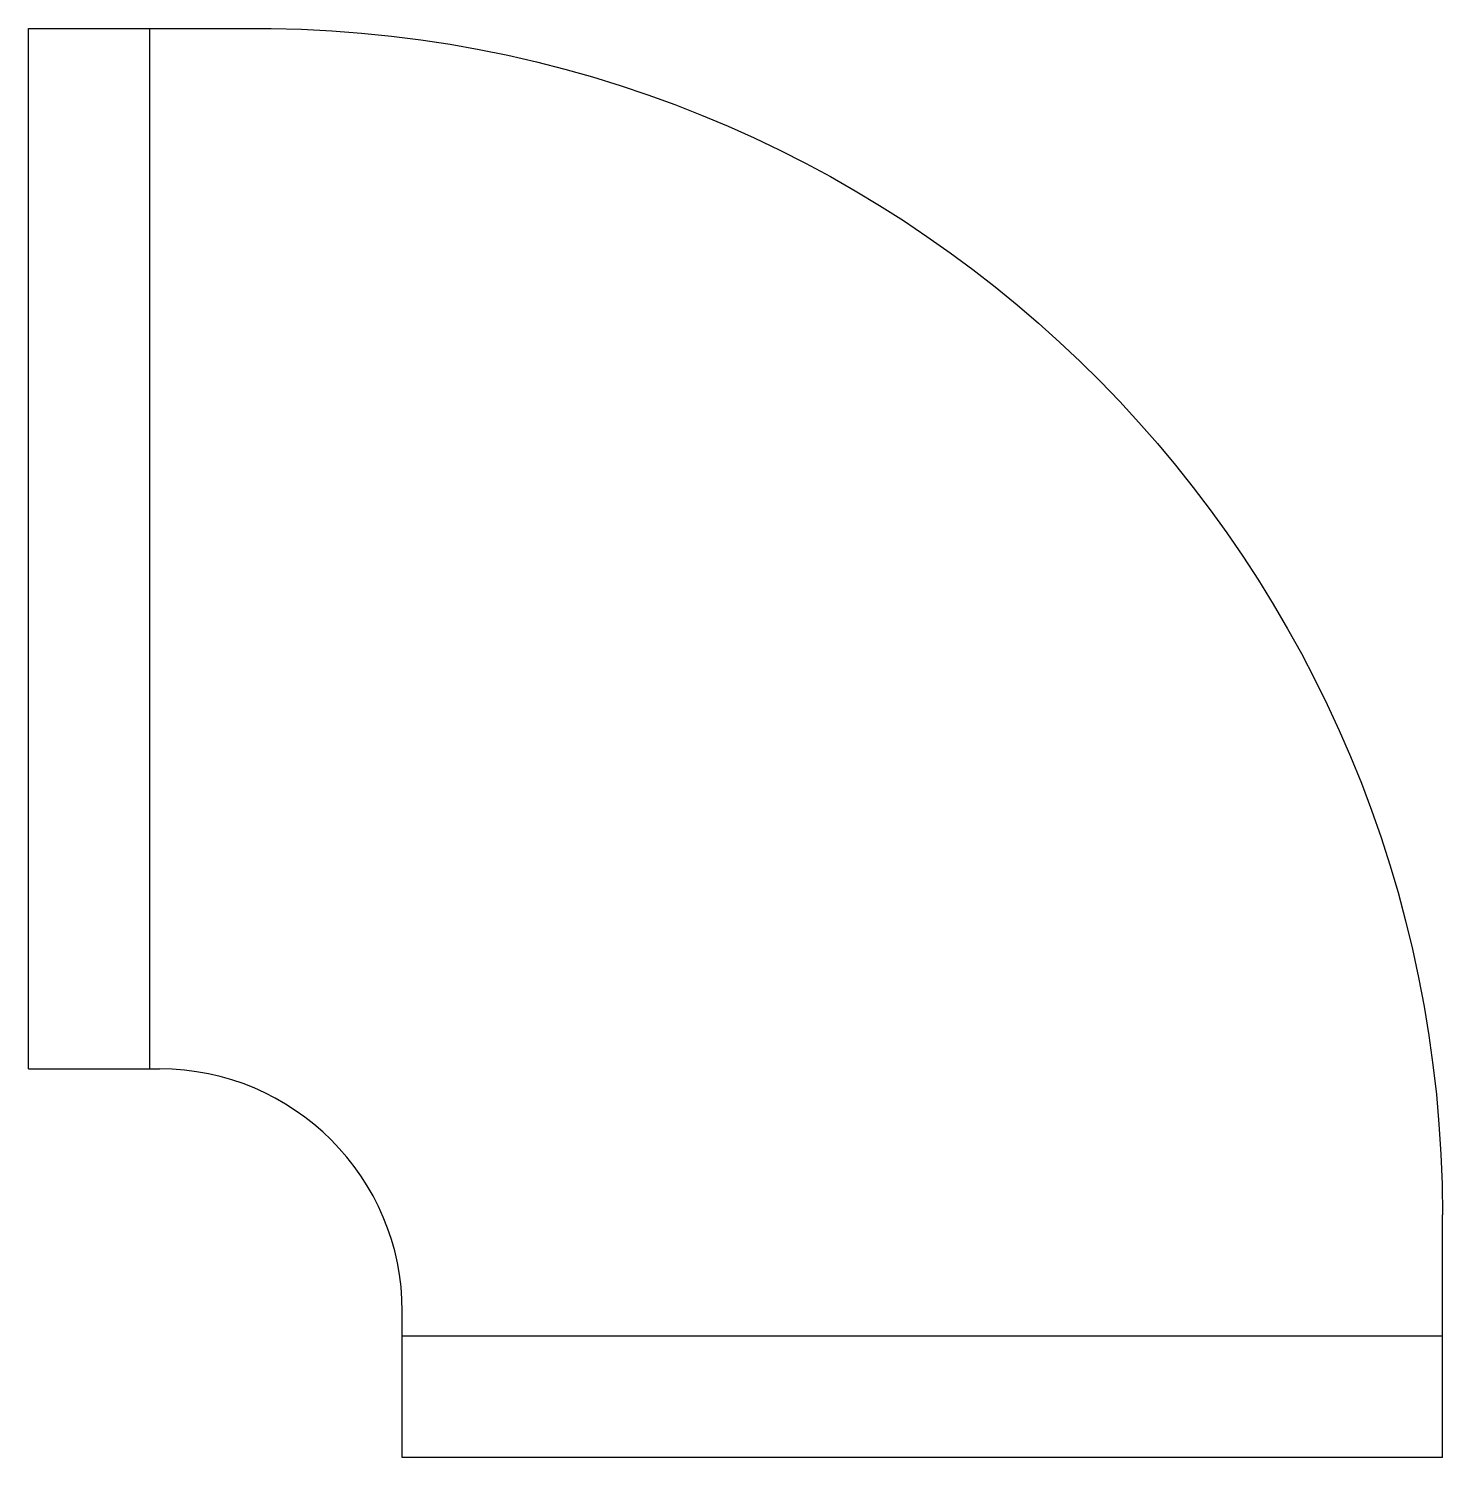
# Model space of a CAD drawing. Header units: millimetres. Extents: x 10928 to 11335, y 4371 to 4783.
import ezdxf

# ---------------------------------------------------------------- set-up
doc = ezdxf.new("R2010")
doc.units = ezdxf.units.MM
doc.header["$LTSCALE"] = 0.5
doc.layers.add('Contorno', color=3, linetype='Continuous')

msp = doc.modelspace()

# ---------------------------------------------------------------- linework, layer by layer
at = {"layer": 'Contorno'}
for p, q in [((10927.58, 4483.43), (10927.58, 4783.43)), ((10927.58, 4783.43), (10997.58, 4783.43)), ((10962.58, 4483.43), (10962.58, 4783.43)), ((10927.58, 4483.43), (10965.38, 4483.43)), ((11335.38, 4371.39), (11335.38, 4441.39)), ((11035.38, 4371.39), (11035.38, 4413.43)), ((11335.38, 4406.39), (11035.38, 4406.39)), ((11335.38, 4371.39), (11035.38, 4371.39))]:
    msp.add_line(p, q, dxfattribs=at)
msp.add_lwpolyline([(10997.58, 4783.43, -0.410307), (11335.38, 4441.39)], format="xyb", dxfattribs=at)
msp.add_arc((10965.38, 4413.43), 70, 360, 90, dxfattribs=at)

doc.saveas('drawing.dxf')
